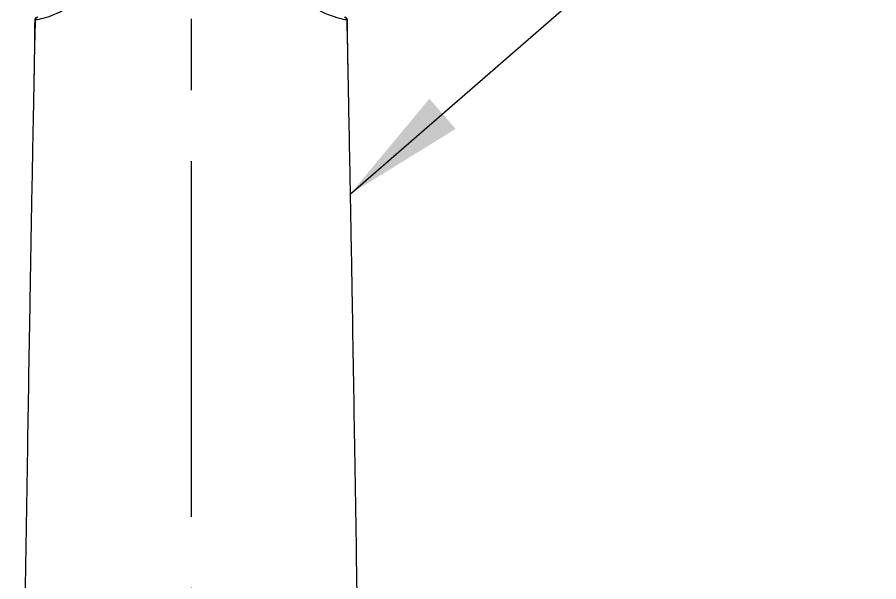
# Model space of a CAD drawing. Extents: x 14808 to 20058, y -13198 to -11680.
# Drawn here: x 18640.8 to 18662.01, y -12307.06 to -12293.17 of the extents above; entities that cross this region are included whole.
import ezdxf

# ---------------------------------------------------------------- set-up
doc = ezdxf.new("R2010")
doc.units = 0
doc.header["$LTSCALE"] = 7
doc.header["$MEASUREMENT"] = 0
doc.linetypes.add('CENTER', pattern=[2, 1.25, -0.25, 0.25, -0.25])
doc.layers.add('1', color=1, linetype='CENTER')
doc.layers.add('D', color=2, linetype='CONTINUOUS')
doc.styles.add('GHS', font='romans', dxfattribs={"bigfont": 'ghs'})
doc.dimstyles.new('STANDARD$7', dxfattribs={"dimtxt": 3.5, "dimasz": 3, "dimexe": 1, "dimexo": 0.0625, "dimgap": 1, "dimtad": 1, "dimdec": 4, "dimzin": 0, "dimdsep": 46, "dimtxsty": 'GHS', "dimcen": 1, "dimclrt": 2, "dimadec": 0, "dimazin": 0, "dimtfac": 1, "dimtdec": 4, "dimtofl": 0, "dimtmove": 0, "dimatfit": 3, "dimfxl": 1, "dimtolj": 1, "dimtzin": 0, "dimarcsym": 0})

msp = doc.modelspace()

# ---------------------------------------------------------------- linework, layer by layer
at = {"layer": '1'}
msp.add_line((18645.08, -12268.709), (18645.08, -12325.419), dxfattribs=at)
at = {"layer": '1', "color": 7, "linetype": 'Continuous'}
for points, knots in [([(18642.315, -12292.735), (18642.071, -12292.945), (18641.813, -12293.069), (18641.428, -12293.207), (18641.293, -12293.229), (18641.241, -12293.24)], [0, 0, 0, 0, 0.5, 0.5, 1, 1, 1, 1]), ([(18648.92, -12293.24), (18648.868, -12293.229), (18648.733, -12293.207), (18648.343, -12293.067), (18648.087, -12292.944), (18647.845, -12292.735)], [0, 0, 0, 0, 0.5, 0.5, 1, 1, 1, 1]), ([(18641.241, -12293.24), (18641.236, -12293.445), (18641.224, -12293.906), (18641.21, -12294.662), (18641.194, -12295.563), (18641.168, -12296.819), (18641.139, -12298.434), (18641.097, -12300.877), (18641.045, -12304.021), (18640.967, -12308.937), (18640.902, -12313.471), (18640.843, -12318.129), (18640.816, -12320.396), (18640.799, -12321.837)], [0, 0, 0, 0, 0.020329, 0.045577, 0.075757, 0.110866, 0.172361, 0.23931, 0.359934, 0.49602, 0.752345, 0.842579, 1, 1, 1, 1]), ([(18641.229, -12293.243), (18641.227, -12293.545), (18641.222, -12294.031), (18641.214, -12294.511), (18641.21, -12294.694)], [0, 0, 0, 0, 0.619172, 1, 1, 1, 1]), ([(18641.296, -12293.169), (18641.297, -12293.169), (18641.295, -12293.169), (18641.294, -12293.169), (18641.293, -12293.169), (18641.292, -12293.169), (18641.289, -12293.17), (18641.282, -12293.172), (18641.271, -12293.176), (18641.255, -12293.187), (18641.241, -12293.203), (18641.232, -12293.224), (18641.232, -12293.237), (18641.232, -12293.242)], [0, 0, 0, 0, 0.194969, 0.213443, 0.221291, 0.229071, 0.246977, 0.278839, 0.403214, 0.52152, 0.696085, 0.883216, 1, 1, 1, 1]), ([(18648.929, -12293.241), (18648.929, -12293.234), (18648.927, -12293.22), (18648.918, -12293.202), (18648.907, -12293.188), (18648.895, -12293.179), (18648.884, -12293.174), (18648.876, -12293.171), (18648.871, -12293.17), (18648.868, -12293.169), (18648.867, -12293.169), (18648.867, -12293.169), (18648.867, -12293.169), (18648.866, -12293.169), (18648.866, -12293.169), (18648.864, -12293.169), (18648.863, -12293.168)], [0, 0, 0, 0, 0.132544, 0.261499, 0.370076, 0.461162, 0.534611, 0.589216, 0.623823, 0.63386, 0.639615, 0.644918, 0.65288, 0.669357, 0.72166, 1, 1, 1, 1]), ([(18649.361, -12321.837), (18649.344, -12320.396), (18649.318, -12318.13), (18649.259, -12313.472), (18649.194, -12308.937), (18649.116, -12304.021), (18649.064, -12300.877), (18649.022, -12298.434), (18648.991, -12296.715), (18648.961, -12295.284), (18648.943, -12294.182), (18648.927, -12293.524), (18648.92, -12293.24)], [0, 0, 0, 0, 0.157344, 0.247656, 0.503982, 0.640054, 0.760692, 0.827631, 0.889137, 0.934853, 0.971804, 1, 1, 1, 1]), ([(18648.929, -12293.243), (18648.929, -12293.242), (18648.926, -12293.241), (18648.92, -12293.24), (18648.92, -12293.24), (18648.92, -12293.24), (18648.92, -12293.24)], [0, 0, 0, 0, 0.999872, 0.999872, 0.999872, 1, 1, 1, 1]), ([(18648.947, -12294.518), (18648.943, -12294.321), (18648.935, -12293.899), (18648.932, -12293.471), (18648.931, -12293.244)], [0, 0, 0, 0, 0.469399, 1, 1, 1, 1])]:
    msp.add_open_spline(points, degree=3, knots=knots, dxfattribs=at)
for points in [[(18641.232, -12293.243), (18641.233, -12293.244), (18641.234, -12293.244), (18641.236, -12293.244)], [(18641.24, -12293.24), (18641.241, -12293.205), (18641.269, -12293.173), (18641.302, -12293.168)], [(18641.295, -12293.169), (18641.295, -12293.169), (18641.297, -12293.168), (18641.302, -12293.168)], [(18648.858, -12293.168), (18648.892, -12293.173), (18648.92, -12293.205), (18648.92, -12293.24)]]:
    msp.add_open_spline(points, degree=3, dxfattribs=at)

# ---------------------------------------------------------------- leaders
at = {"layer": 'D'}
for points in [[(18649.005, -12297.511), (18674.187, -12275.633)], [(18646.83, -12337.133), (18672.685, -12301.311)]]:
    msp.add_leader(points, dimstyle='STANDARD$7', override={"dimscale": 1, "dimtad": 0}, dxfattribs=at)

doc.saveas('drawing.dxf')
